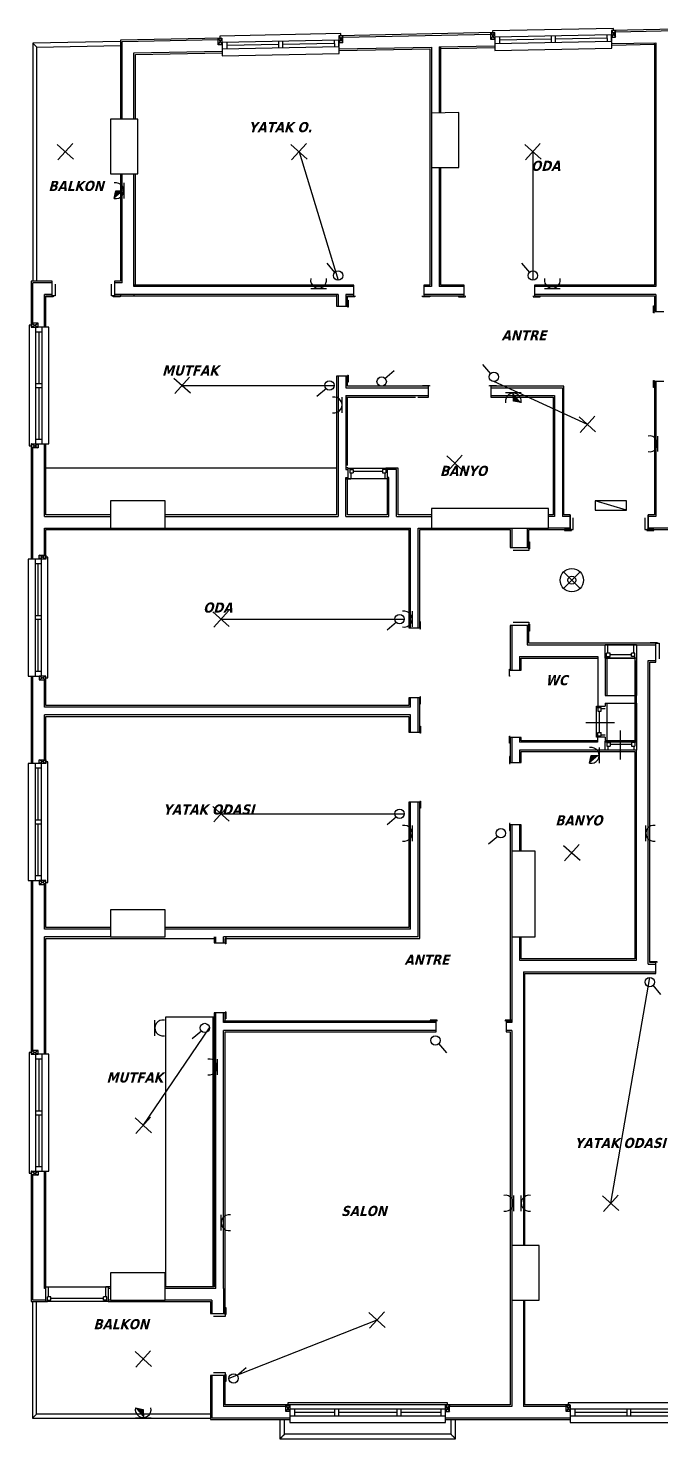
# Model space of a CAD drawing. Header units: centimetres. Extents: x 5945 to 15680, y 3197 to 5258.
# Drawn here: x 13300 to 14112, y 3197 to 5008 of the extents above; entities that cross this region are included whole.
import ezdxf

# ---------------------------------------------------------------- set-up
doc = ezdxf.new("R2010")
doc.units = ezdxf.units.CM
for name, color, linetype in [('A-AREA-IDEN', 7, 'Continuous'), ('A-DETL-GENF', 7, 'Continuous'), ('A-DOOR-FRAM', 7, 'Continuous'), ('A-FLOR-HRAL', 7, 'Continuous'), ('A-GLAZ', 7, 'Continuous'), ('A-GLAZ-IDEN', 7, 'Continuous'), ('A-GLAZ-SILL', 7, 'Continuous'), ('A-WALL', 7, 'Continuous'), ('A-WALL-FNSH', 7, 'Continuous'), ('ELK-ACIL', 3, 'Continuous'), ('ELK-ANAHTAR', 5, 'Continuous'), ('ELK-AYDINLATMA', 30, 'Continuous'), ('ELK-LINYE', 3, 'Continuous'), ('ELK-PANO', 8, 'Continuous'), ('ELK-PRIZ', 1, 'Continuous'), ('ELK-PRIZ-ETANJ', 6, 'Continuous'), ('Q-CASE', 7, 'Continuous')]:
    doc.layers.add(name, color=color, linetype=linetype)
doc.styles.add('Tahoma_B_I', font='', dxfattribs={"height": 11})
doc.styles.get('Tahoma_B_I').set_extended_font_data('Tahoma', italic=True, bold=True)

# ---------------------------------------------------------------- blocks, each defined once
blk = doc.blocks.new('M_Counter Top w Sink - 600mm Depth-2077184-1_ NORMAL KAT')
at = {"layer": 'Q-CASE'}
blk.add_line((-120, -62.5), (252.9, -62.5), dxfattribs=at)
blk = doc.blocks.new('M_Counter Top w Sink - 600mm Depth-2077584-1_ NORMAL KAT')
at = {"layer": 'Q-CASE'}
for p, q in [((-120, -1), (-120, -62.5)), ((-120, -1.9), (226.2, -1.9)), ((-120, -62.5), (226.2, -62.5))]:
    blk.add_line(p, q, dxfattribs=at)
blk = doc.blocks.new('Tpl Variable Casement1 - _FRANSUZ-2080562-1_ NORMAL KAT')
at = {"layer": 'A-GLAZ'}
for p, q in [((-166.1, 34.9), (-166.1, 10.3)), ((59.1, 34.9), (-166.1, 34.9)), ((-160.1, 10.3), (-160.1, 28.9)), ((-160.1, 28.9), (53.1, 28.9)), ((53.1, 28.9), (53.1, 10.3)), ((59.1, 10.3), (59.1, 34.9)), ((-158.5, -8.4), (-153.5, 0.1)), ((-153.5, -8.4), (-158.5, 0.1)), ((-158.5, 0.1), (-158.5, -8.4)), ((-153.5, 0.1), (-158.5, 0.1)), ((-153.5, 14.1), (-153.5, -3)), ((46.5, 14.1), (-153.5, 14.1)), ((46.5, 14.1), (-153.5, 14.1)), ((-153.5, 14.1), (-153.5, -8.7)), ((46.5, 5.3), (-153.5, 5.3)), ((-153.5, 5.3), (-153.5, -3)), ((-153.5, -8.4), (-153.5, 0.1)), ((-147.5, -3), (-147.5, 5.3)), ((-147.5, 1.2), (-96, 1.2)), ((-96, -3), (-96, 5.3)), ((-91, -3), (-91, 5.3)), ((-91, 1.2), (-16, 1.2)), ((-16, -3), (-16, 5.3)), ((-11, -3), (-11, 5.3)), ((-11, 1.2), (40.5, 1.2)), ((40.5, -3), (40.5, 5.3)), ((46.5, -3), (46.5, 14.1)), ((46.5, -8.7), (46.5, 14.1)), ((46.5, -3), (46.5, 5.3)), ((51.5, -8.4), (46.5, 0.1)), ((46.5, -8.4), (51.5, 0.1)), ((46.5, -8.4), (46.5, 0.1)), ((46.5, 0.1), (51.5, 0.1)), ((51.5, 0.1), (51.5, -8.4)), ((-158.5, -8.4), (-153.5, -8.4)), ((-156, -8.7), (-156, -11.2)), ((-156, -11.2), (49, -11.2)), ((-153.5, -3), (46.5, -3)), ((-153.5, -3), (46.5, -3)), ((-153.5, -8.7), (46.5, -8.7)), ((51.5, -8.4), (46.5, -8.4)), ((49, -11.2), (49, -8.7))]:
    blk.add_line(p, q, dxfattribs=at)
for points in [[(-160.1, 28.9), (-160.1, 28.9), (-160.1, 29), (-160.3, 29.1), (-160.5, 29.3), (-160.6, 29.5), (-160.8, 29.7), (-161, 29.8), (-161.2, 30.1), (-161.5, 30.4), (-161.7, 30.6), (-161.9, 30.8), (-162.1, 30.9), (-162.3, 31.1), (-162.5, 31.3), (-162.7, 31.5), (-162.9, 31.7), (-163.1, 31.9), (-163.3, 32.1), (-163.5, 32.3), (-163.7, 32.5), (-163.8, 32.7), (-164, 32.9), (-164.2, 33.1), (-164.4, 33.2), (-164.6, 33.4), (-164.7, 33.6), (-164.9, 33.8), (-165.1, 34), (-165.3, 34.2), (-165.5, 34.3), (-165.7, 34.5), (-165.8, 34.7), (-166, 34.9), (-166.1, 34.9), (-166.1, 34.9)], [(53.1, 28.9), (53.1, 28.9), (53.1, 29), (53.3, 29.1), (53.5, 29.3), (53.6, 29.5), (53.8, 29.7), (54, 29.8), (54.2, 30.1), (54.5, 30.4), (54.7, 30.6), (54.9, 30.8), (55.1, 30.9), (55.3, 31.1), (55.5, 31.3), (55.7, 31.5), (55.9, 31.7), (56.1, 31.9), (56.3, 32.1), (56.5, 32.3), (56.7, 32.5), (56.8, 32.7), (57, 32.9), (57.2, 33.1), (57.4, 33.2), (57.6, 33.4), (57.7, 33.6), (57.9, 33.8), (58.1, 34), (58.3, 34.2), (58.5, 34.3), (58.7, 34.5), (58.8, 34.7), (59, 34.9), (59.1, 34.9), (59.1, 34.9)]]:
    blk.add_open_spline(points, degree=3, knots=[0, 0, 0, 0, 0.083333, 0.125, 0.166667, 0.208333, 0.229167, 0.25, 0.291667, 0.333333, 0.354167, 0.375, 0.395833, 0.416667, 0.4375, 0.458333, 0.479167, 0.5, 0.520833, 0.541667, 0.5625, 0.583333, 0.604167, 0.625, 0.645833, 0.666667, 0.6875, 0.708333, 0.75, 0.770833, 0.791667, 0.833333, 0.875, 0.916667, 1, 1, 1, 1], dxfattribs=at)
at = {"layer": 'A-GLAZ-SILL'}
for p, q in [((-153.5, 14.1), (-153.5, 10.5)), ((46.5, 14.1), (-153.5, 14.1)), ((46.5, 10.3), (46.5, 14.1))]:
    blk.add_line(p, q, dxfattribs=at)
blk = doc.blocks.new('Dbl Plain - 150-150 2-1964452-1_ NORMAL KAT')
at = {"layer": 'A-GLAZ'}
for p, q in [((-108.5, -8.4), (-103.5, 0.1)), ((-103.5, -8.4), (-108.5, 0.1)), ((-108.5, 0.1), (-108.5, -8.4)), ((-103.5, 0.1), (-108.5, 0.1)), ((-103.5, 14.1), (-103.5, -3)), ((46.5, 14.1), (-103.5, 14.1)), ((46.5, 5.3), (-103.5, 5.3)), ((-103.5, 5.3), (-103.5, -3)), ((-103.5, -8.4), (-103.5, 0.1)), ((-97.5, -3), (-97.5, 5.3)), ((-97.5, 1.2), (-31, 1.2)), ((-31, -3), (-31, 5.3)), ((-26, -3), (-26, 5.3)), ((-26, 1.2), (40.5, 1.2)), ((40.5, -3), (40.5, 5.3)), ((46.5, -3), (46.5, 14.1)), ((46.5, -3), (46.5, 5.3)), ((51.5, -8.4), (46.5, 0.1)), ((46.5, -8.4), (51.5, 0.1)), ((46.5, -8.4), (46.5, 0.1)), ((46.5, 0.1), (51.5, 0.1)), ((51.5, 0.1), (51.5, -8.4)), ((-108.5, -8.4), (-103.5, -8.4)), ((-106, -8.7), (-106, -11.2)), ((-106, -11.2), (49, -11.2)), ((-103.5, -3), (46.5, -3)), ((-103.5, -3), (46.5, -3)), ((51.5, -8.4), (46.5, -8.4)), ((49, -11.2), (49, -8.7))]:
    blk.add_line(p, q, dxfattribs=at)
at = {"layer": 'A-GLAZ-SILL'}
for p, q in [((-103.5, 14.1), (-103.5, 10.5)), ((46.5, 14.1), (-103.5, 14.1)), ((46.5, 10.5), (46.5, 14.1))]:
    blk.add_line(p, q, dxfattribs=at)
blk = doc.blocks.new('M_Fixed - 100-2081626-1_ NORMAL KAT')
at = {"layer": 'A-GLAZ'}
for p, q in [((-40, 10.8), (-38.1, 10.8)), ((-38.1, 10.8), (-38.1, 4.5)), ((-38.1, 8.9), (-33.7, 8.9)), ((-38.1, 4.5), (-33.7, 4.5)), ((-36.8, 4.5), (-36.8, -8.2)), ((-33.7, 8.9), (-33.7, 4.5)), ((-33.7, 6.7), (33.7, 6.7)), ((33.7, 8.9), (33.7, 4.5)), ((38.1, 8.9), (33.7, 8.9)), ((33.7, 4.5), (38.1, 4.5)), ((36.8, 4.5), (36.8, -8.2)), ((38.1, 10.8), (38.1, 4.5)), ((39.9, 10.8), (38.1, 10.8)), ((-40, -8.2), (-36.8, -8.2)), ((40, -8.2), (36.8, -8.2))]:
    blk.add_line(p, q, dxfattribs=at)
blk = doc.blocks.new('Railing - Railing-2082657-1_ NORMAL KAT')
at = {"layer": 'A-FLOR-HRAL'}
for p, q in [((-1105.6, -1083.2), (-1105.6, -1232.7)), ((-1100.6, -1227.6), (-1100.6, -1083.2)), ((-1100.6, -1227.6), (-1105.6, -1232.7)), ((-877.4, -1227.6), (-1100.6, -1227.6)), ((-1105.6, -1232.7), (-877.4, -1232.7))]:
    blk.add_line(p, q, dxfattribs=at)
blk = doc.blocks.new('Railing - Railing-2082870-1_ NORMAL KAT')
at = {"layer": 'A-FLOR-HRAL'}
for p, q in [((-992.6, 534.7), (-1105.4, 532.5)), ((-1105.4, 532.5), (-1100.3, 527.5)), ((-1105.4, 532.5), (-1105.4, 227)), ((-1100.3, 527.5), (-992.6, 529.6)), ((-1100.3, 227), (-1100.3, 527.5))]:
    blk.add_line(p, q, dxfattribs=at)
blk = doc.blocks.new('M_Fixed - 60_60-2085198-1_ NORMAL KAT')
at = {"layer": 'A-GLAZ'}
for p, q in [((-25, 8.3), (-23.1, 8.3)), ((-23.1, 8.3), (-23.1, 2)), ((-23.1, 6.4), (-18.7, 6.4)), ((-23.1, 2), (-18.7, 2)), ((-21.8, 2), (-21.8, -5.7)), ((-18.7, 6.4), (-18.7, 2)), ((-18.7, 4.2), (18.7, 4.2)), ((18.7, 6.4), (18.7, 2)), ((23.1, 6.4), (18.7, 6.4)), ((18.7, 2), (23.1, 2)), ((21.8, 2), (21.8, -5.7)), ((23.1, 8.3), (23.1, 2)), ((24.9, 8.3), (23.1, 8.3)), ((-25, -5.7), (-21.8, -5.7)), ((25, -5.7), (21.8, -5.7))]:
    blk.add_line(p, q, dxfattribs=at)
blk = doc.blocks.new('CADAI_LIGHT_CEILING')
for p, q in [((-10.5, 9.5), (10.5, -9.5)), ((9.5, 10.5), (-9.5, -10.5))]:
    blk.add_line(p, q)
blk = doc.blocks.new('CADAI_SOCKET_WET')
for p, q in [((-10.4, 10), (-10.4, -10)), ((0.1, 0), (-10.4, -0.3)), ((2.1, 10), (0.1, 0))]:
    blk.add_line(p, q)
blk.add_arc((0.1, 0), 10.2, 78.5923, 281.4077)
blk.add_solid([(2.1, 10), (-10.1, -0.3), (0.1, 0)])
blk = doc.blocks.new('CADAI_SOCKET')
blk.add_line((-10.4, 10), (-10.4, -10))
blk.add_arc((0.1, 0), 10.2, 78.5923, 281.4077)
blk = doc.blocks.new('CADAI_SWITCH')
blk.add_line((10, 4), (22, 14))
blk.add_circle((6, 0), 6)
blk = doc.blocks.new('CADAI_LIGHT_EMERGENCY')
for p, q in [((-10.6, -10.6), (10.6, 10.6)), ((-10.6, 10.6), (10.6, -10.6))]:
    blk.add_line(p, q)
for radius in [15, 5]:
    blk.add_circle((0, 0), radius)
blk = doc.blocks.new('CADAI_PANEL')
blk.add_line((0, -20), (12, 20))
blk.add_lwpolyline([(0, -20), (12, -20), (12, 20), (0, 20)], close=True)

msp = doc.modelspace()

# ---------------------------------------------------------------- linework, layer by layer
at = {"layer": 'A-DETL-GENF'}
for points in [[(13440.7, 4821.5), (13440.7, 4891.5), (13405.7, 4891.5), (13405.7, 4821.5), (13440.7, 4821.5)], [(13852.4, 4829.4), (13852.4, 4900.1), (13817.4, 4899.4), (13817.4, 4829.4), (13852.4, 4829.4)], [(13475.7, 4366.6), (13475.7, 4401.6), (13405.7, 4401.6), (13405.7, 4366.6), (13475.7, 4366.6)], [(13967.4, 4366.6), (13967.4, 4391.6), (13817.4, 4391.6), (13817.4, 4366.6), (13918.9, 4366.6), (13967.4, 4366.6)], [(13950.4, 3841.6), (13950.4, 3951.6), (13920.4, 3951.6), (13920.4, 3841.6), (13950.4, 3841.6)], [(13405.7, 3841.6), (13475.7, 3841.6), (13475.7, 3876.6), (13405.7, 3876.6), (13405.7, 3841.6)], [(13955.4, 3375.3), (13955.4, 3445.3), (13920.4, 3445.3), (13920.4, 3375.3), (13955.4, 3375.3)], [(13405.7, 3375.3), (13475.7, 3375.3), (13475.7, 3410.3), (13405.7, 3410.3), (13405.7, 3375.3)]]:
    msp.add_lwpolyline(points, close=True, dxfattribs=at)
at = {"layer": 'A-DOOR-FRAM'}
for p, q in [((13330.6, 4664.6), (13330.6, 4683.6)), ((13334.6, 4679.6), (13334.6, 4664.6)), ((13406.6, 4664.6), (13406.6, 4679.6)), ((13410.6, 4683.6), (13410.6, 4664.6)), ((13323.1, 4664.6), (13332.1, 4664.6)), ((13323.1, 4663.6), (13323.1, 4664.6)), ((13332.1, 4663.6), (13323.1, 4663.6)), ((13334.6, 4664.6), (13330.6, 4664.6)), ((13332.1, 4664.6), (13332.1, 4663.6)), ((13410.6, 4664.6), (13406.6, 4664.6)), ((13409.1, 4664.6), (13418.1, 4664.6)), ((13409.1, 4663.6), (13409.1, 4664.6)), ((13418.1, 4663.6), (13409.1, 4663.6)), ((13418.1, 4664.6), (13418.1, 4663.6)), ((13709.7, 4659.1), (13710.7, 4659.1)), ((13710.1, 4663.6), (13710.1, 4664.6)), ((13719.1, 4663.6), (13710.1, 4663.6)), ((13710.7, 4659.1), (13710.7, 4650.1)), ((13719.1, 4664.6), (13719.1, 4663.6)), ((13806.1, 4663.6), (13806.1, 4664.6)), ((13815.1, 4663.6), (13806.1, 4663.6)), ((13815.1, 4664.6), (13815.1, 4663.6)), ((13851.9, 4664.6), (13851.9, 4663.6)), ((13851.9, 4663.6), (13860.9, 4663.6)), ((13860.9, 4663.6), (13860.9, 4664.6)), ((13947.9, 4664.6), (13947.9, 4663.6)), ((13947.9, 4663.6), (13956.9, 4663.6)), ((13956.9, 4663.6), (13956.9, 4664.6)), ((13710.7, 4650.1), (13709.7, 4650.1)), ((14102.4, 4652.1), (14103.4, 4652.1)), ((14102.4, 4643.1), (14102.4, 4652.1)), ((14103.4, 4643.1), (14102.4, 4643.1)), ((13709.7, 4563.1), (13710.7, 4563.1)), ((13710.7, 4554.1), (13709.7, 4554.1)), ((13710.7, 4563.1), (13710.7, 4554.1)), ((13805.9, 4548.6), (13805.9, 4549.6)), ((13805.9, 4549.6), (13814.9, 4549.6)), ((13814.9, 4549.6), (13814.9, 4548.6)), ((13891.9, 4548.6), (13891.9, 4549.6)), ((13891.9, 4549.6), (13900.9, 4549.6)), ((13900.9, 4549.6), (13900.9, 4548.6)), ((14102.4, 4556.1), (14103.4, 4556.1)), ((14102.4, 4547.1), (14102.4, 4556.1)), ((14103.4, 4547.1), (14102.4, 4547.1)), ((13995.4, 4383.6), (13995.4, 4364.6)), ((14095.4, 4364.6), (14095.4, 4383.6)), ((13999.4, 4364.6), (13999.4, 4379.6)), ((14091.4, 4379.6), (14091.4, 4364.6)), ((13942.4, 4349.1), (13943.4, 4349.1)), ((13942.4, 4340.1), (13942.4, 4349.1)), ((13943.4, 4349.1), (13943.4, 4340.1)), ((13996.9, 4364.6), (13987.9, 4364.6)), ((13987.9, 4364.6), (13987.9, 4363.6)), ((13987.9, 4363.6), (13996.9, 4363.6)), ((13995.4, 4364.6), (13999.4, 4364.6)), ((13996.9, 4363.6), (13996.9, 4364.6)), ((14091.4, 4364.6), (14095.4, 4364.6)), ((14102.9, 4364.6), (14093.9, 4364.6)), ((14093.9, 4364.6), (14093.9, 4363.6)), ((14093.9, 4363.6), (14102.9, 4363.6)), ((14102.9, 4363.6), (14102.9, 4364.6)), ((13918.4, 4341.6), (13942.4, 4341.6)), ((13942.4, 4337.6), (13922.4, 4337.6)), ((13942.4, 4341.6), (13942.4, 4337.6)), ((13943.4, 4340.1), (13942.4, 4340.1)), ((13803.4, 4246.1), (13802.4, 4246.1)), ((13803.4, 4237.1), (13803.4, 4246.1)), ((13942.4, 4241.6), (13918.4, 4241.6)), ((13922.4, 4245.6), (13942.4, 4245.6)), ((13942.4, 4245.6), (13942.4, 4241.6)), ((13942.4, 4243.1), (13943.4, 4243.1)), ((13942.4, 4234.1), (13942.4, 4243.1)), ((13943.4, 4243.1), (13943.4, 4234.1)), ((13802.4, 4237.1), (13803.4, 4237.1)), ((13943.4, 4234.1), (13942.4, 4234.1)), ((14097.9, 4218.6), (14097.9, 4219.6)), ((14097.9, 4219.6), (14106.9, 4219.6)), ((14106.9, 4218.6), (14097.9, 4218.6)), ((14105.4, 4194.6), (14105.4, 4218.6)), ((14105.4, 4218.6), (14109.4, 4218.6)), ((14106.9, 4219.6), (14106.9, 4218.6)), ((14109.4, 4218.6), (14109.4, 4198.6)), ((13917.4, 4185.3), (13918.4, 4185.3)), ((13917.4, 4176.3), (13917.4, 4185.3)), ((13918.4, 4176.3), (13917.4, 4176.3)), ((13803.4, 4150.1), (13802.4, 4150.1)), ((13803.4, 4141.1), (13803.4, 4150.1)), ((13802.4, 4141.1), (13803.4, 4141.1)), ((13802.4, 4112.1), (13803.4, 4112.1)), ((13803.4, 4112.1), (13803.4, 4103.1)), ((13803.4, 4103.1), (13802.4, 4103.1)), ((13917.4, 4099.3), (13918.4, 4099.3)), ((13917.4, 4090.3), (13917.4, 4099.3)), ((13918.4, 4090.3), (13917.4, 4090.3)), ((13917.4, 4073.1), (13917.4, 4064.1)), ((13918.4, 4073.1), (13917.4, 4073.1)), ((13917.4, 4064.1), (13918.4, 4064.1)), ((13802.4, 4016.1), (13803.4, 4016.1)), ((13803.4, 4007.1), (13802.4, 4007.1)), ((13803.4, 4016.1), (13803.4, 4007.1)), ((13917.4, 3987.1), (13917.4, 3978.1)), ((13918.4, 3987.1), (13917.4, 3987.1)), ((13917.4, 3978.1), (13918.4, 3978.1)), ((13552.6, 3841.6), (13553.6, 3841.6)), ((13553.6, 3841.6), (13553.6, 3832.6)), ((13553.6, 3832.6), (13552.6, 3832.6)), ((14106.9, 3809.6), (14097.9, 3809.6)), ((14097.9, 3809.6), (14097.9, 3808.6)), ((14106.9, 3808.6), (14106.9, 3809.6)), ((13552.6, 3745.6), (13553.6, 3745.6)), ((13553.6, 3736.6), (13552.6, 3736.6)), ((13553.6, 3745.6), (13553.6, 3736.6)), ((13824.9, 3734.6), (13815.9, 3734.6)), ((13815.9, 3734.6), (13815.9, 3733.6)), ((13824.9, 3733.6), (13824.9, 3734.6)), ((13920.9, 3734.6), (13911.9, 3734.6)), ((13911.9, 3734.6), (13911.9, 3733.6)), ((13920.9, 3733.6), (13920.9, 3734.6)), ((13533.7, 3358.3), (13552.7, 3358.3)), ((13552.7, 3354.3), (13537.7, 3354.3)), ((13552.7, 3365.8), (13553.7, 3365.8)), ((13552.7, 3356.8), (13552.7, 3365.8)), ((13552.7, 3358.3), (13552.7, 3354.3)), ((13553.7, 3356.8), (13552.7, 3356.8)), ((13553.7, 3365.8), (13553.7, 3356.8)), ((13552.7, 3278.3), (13533.7, 3278.3)), ((13537.7, 3282.3), (13552.7, 3282.3)), ((13552.7, 3282.3), (13552.7, 3278.3)), ((13552.7, 3279.8), (13553.7, 3279.8)), ((13552.7, 3270.8), (13552.7, 3279.8)), ((13553.7, 3279.8), (13553.7, 3270.8)), ((13553.7, 3270.8), (13552.7, 3270.8))]:
    msp.add_line(p, q, dxfattribs=at)
at = {"layer": 'A-GLAZ'}
for p, q in [((14046.6, 4205.9), (14042.2, 4205.9)), ((14042.2, 4199.6), (14042.2, 4205.9)), ((14043.5, 4205.9), (14043.5, 4216.6)), ((14046.6, 4201.5), (14046.6, 4205.9)), ((14074.1, 4203.7), (14046.6, 4203.7)), ((14074.1, 4201.5), (14074.1, 4205.9)), ((14078.5, 4205.9), (14074.1, 4205.9)), ((14077.2, 4205.9), (14077.2, 4216.6)), ((14078.5, 4199.6), (14078.5, 4205.9)), ((14040.4, 4199.6), (14042.2, 4199.6)), ((14042.2, 4201.5), (14046.6, 4201.5)), ((14078.5, 4201.5), (14074.1, 4201.5)), ((14080.4, 4199.6), (14078.5, 4199.6)), ((14029, 4137.7), (14029, 4136)), ((14029, 4136), (14035.3, 4136)), ((14030.9, 4136), (14030.9, 4131.6)), ((14030.9, 4131.6), (14035.3, 4131.6)), ((14033.1, 4104.2), (14033.1, 4131.6)), ((14035.3, 4131.6), (14035.3, 4136)), ((14035.3, 4134.7), (14040.4, 4134.7)), ((14029, 4099.8), (14035.3, 4099.8)), ((14029, 4097.9), (14029, 4099.8)), ((14030.9, 4104.2), (14035.3, 4104.2)), ((14030.9, 4099.8), (14030.9, 4104.2)), ((14035.3, 4099.8), (14035.3, 4104.2)), ((14035.3, 4101.1), (14040.4, 4101.1)), ((14040.4, 4093), (14042.3, 4093)), ((14042.3, 4093), (14042.3, 4086.7)), ((14042.3, 4091.1), (14046.7, 4091.1)), ((14042.3, 4086.7), (14046.7, 4086.7)), ((14043.6, 4086.7), (14043.6, 4081.6)), ((14046.7, 4091.1), (14046.7, 4086.7)), ((14046.7, 4088.9), (14074.1, 4088.9)), ((14074.1, 4091.1), (14074.1, 4086.7)), ((14078.5, 4091.1), (14074.1, 4091.1)), ((14074.1, 4086.7), (14078.5, 4086.7)), ((14077.2, 4086.7), (14077.2, 4081.6)), ((14078.5, 4093), (14078.5, 4086.7)), ((14080.3, 4093), (14078.5, 4093))]:
    msp.add_line(p, q, dxfattribs=at)
at = {"layer": 'A-GLAZ-IDEN'}
for p, q in [((14015.4, 4116.8), (14052.4, 4116.8)), ((14059.4, 4106.6), (14059.4, 4069.6))]:
    msp.add_line(p, q, dxfattribs=at)
at = {"layer": 'A-WALL'}
for p, q in [((13703.5, 4996.8), (13893.5, 5000.6)), ((14053.5, 5003.7), (14188.4, 5006.4)), ((13420.4, 4991.3), (13543.6, 4993.7)), ((13420.4, 4891.5), (13420.4, 4991.3)), ((13698.8, 4981.7), (13817.4, 4984.1)), ((13817.4, 4984.1), (13817.4, 4899.4)), ((13827.4, 4984.3), (13898.8, 4985.7)), ((13827.4, 4984.3), (13827.4, 4899.6)), ((13829.4, 4982.3), (13829.4, 4984.3)), ((14048.8, 4988.6), (14105.4, 4989.7)), ((14103.4, 4987.7), (14103.4, 4989.7)), ((14105.4, 4989.7), (14105.4, 4676.6)), ((13435.4, 4976.6), (13548.9, 4978.8)), ((13435.4, 4891.5), (13435.4, 4976.6)), ((13420.4, 4681.6), (13420.4, 4821.5)), ((13435.4, 4676.6), (13435.4, 4821.5)), ((13817.4, 4829.4), (13817.4, 4676.6)), ((13827.4, 4829.4), (13827.4, 4676.6)), ((13305.7, 4629.6), (13305.7, 4681.6)), ((13330.6, 4681.6), (13305.7, 4681.6)), ((13330.6, 4666.6), (13330.6, 4681.6)), ((13410.6, 4681.6), (13410.6, 4666.6)), ((13420.4, 4681.6), (13410.6, 4681.6)), ((13437.4, 4678.6), (13435.4, 4678.6)), ((13717.6, 4676.6), (13435.4, 4676.6)), ((13717.6, 4666.6), (13717.6, 4676.6)), ((13807.6, 4676.6), (13807.6, 4666.6)), ((13817.4, 4676.6), (13807.6, 4676.6)), ((13859.4, 4676.6), (13827.4, 4676.6)), ((13859.4, 4666.6), (13859.4, 4676.6)), ((13949.4, 4676.6), (13949.4, 4666.6)), ((14105.4, 4676.6), (13949.4, 4676.6)), ((13320.7, 4624.6), (13320.7, 4666.6)), ((13330.6, 4666.6), (13320.7, 4666.6)), ((13418.4, 4666.6), (13410.6, 4666.6)), ((13435.4, 4666.6), (13418.4, 4666.6)), ((13418.4, 4664.6), (13437.4, 4664.6)), ((13420.4, 4664.6), (13435.4, 4664.6)), ((13697.7, 4666.6), (13435.4, 4666.6)), ((13435.4, 4666.6), (13435.4, 4664.6)), ((13695.7, 4666.6), (13695.7, 4664.6)), ((13697.7, 4666.6), (13697.7, 4651.6)), ((13707.7, 4666.6), (13707.7, 4651.6)), ((13717.6, 4666.6), (13707.7, 4666.6)), ((13859.4, 4666.6), (13807.6, 4666.6)), ((14105.4, 4666.6), (13949.4, 4666.6)), ((14105.4, 4666.6), (14105.4, 4644.6)), ((13697.7, 4651.6), (13707.7, 4651.6)), ((14105.4, 4644.6), (14115.4, 4644.6)), ((13707.7, 4561.6), (13697.7, 4561.6)), ((13697.7, 4561.6), (13697.7, 4381.6)), ((13707.7, 4561.6), (13707.7, 4546.6)), ((13707.7, 4546.6), (13813.4, 4546.6)), ((13813.4, 4536.6), (13813.4, 4546.6)), ((13893.4, 4546.6), (13893.4, 4536.6)), ((13893.4, 4546.6), (13985.4, 4546.6)), ((13985.4, 4546.6), (13985.4, 4381.6)), ((14115.4, 4554.6), (14105.4, 4554.6)), ((14105.4, 4554.6), (14105.4, 4381.6)), ((13707.7, 4536.6), (13813.4, 4536.6)), ((13707.7, 4536.6), (13707.7, 4441.6)), ((13707.7, 4534.6), (13709.7, 4534.6)), ((13893.4, 4536.6), (13975.4, 4536.6)), ((13975.4, 4536.6), (13975.4, 4381.6)), ((13320.7, 4381.6), (13320.7, 4474.6)), ((13305.7, 4326.6), (13305.7, 4469.6)), ((13707.7, 4441.6), (13710.7, 4441.6)), ((13710.7, 4443.6), (13760.7, 4443.6)), ((13710.7, 4431.6), (13710.7, 4441.6)), ((13760.7, 4441.6), (13760.7, 4431.6)), ((13772.7, 4441.6), (13760.7, 4441.6)), ((13772.7, 4381.6), (13772.7, 4441.6)), ((13707.7, 4381.6), (13707.7, 4431.6)), ((13707.7, 4431.6), (13710.7, 4431.6)), ((13707.7, 4429.6), (13709.7, 4429.6)), ((13760.7, 4429.6), (13710.7, 4429.6)), ((13762.7, 4431.6), (13760.7, 4431.6)), ((13762.7, 4381.6), (13762.7, 4431.6)), ((13320.7, 4381.6), (13405.7, 4381.6)), ((13320.7, 4331.6), (13320.7, 4366.6)), ((13320.7, 4366.6), (13405.7, 4366.6)), ((13475.7, 4381.6), (13697.7, 4381.6)), ((13475.7, 4366.6), (13790.4, 4366.6)), ((13707.7, 4381.6), (13762.7, 4381.6)), ((13772.7, 4381.6), (13817.4, 4381.6)), ((13788.4, 4364.6), (13788.4, 4366.6)), ((13790.4, 4238.6), (13790.4, 4366.6)), ((13800.4, 4366.6), (13817.4, 4366.6)), ((13800.4, 4238.6), (13800.4, 4366.6)), ((13920.4, 4366.6), (13920.4, 4341.6)), ((13940.4, 4366.6), (13940.4, 4341.6)), ((13975.4, 4381.6), (13967.4, 4381.6)), ((13995.4, 4366.6), (13967.4, 4366.6)), ((13995.4, 4381.6), (13985.4, 4381.6)), ((13995.4, 4366.6), (13995.4, 4381.6)), ((14095.4, 4381.6), (14095.4, 4366.6)), ((14105.4, 4381.6), (14095.4, 4381.6)), ((14375.4, 4366.6), (14095.4, 4366.6)), ((13920.4, 4341.6), (13940.4, 4341.6)), ((13790.4, 4238.6), (13800.4, 4238.6)), ((13940.4, 4241.6), (13920.4, 4241.6)), ((13920.4, 4241.6), (13920.4, 4184.1)), ((13940.4, 4241.6), (13940.4, 4216.6)), ((13940.4, 4216.6), (14105.4, 4216.6)), ((14040.4, 4201.6), (14040.4, 4216.6)), ((14080.4, 4216.6), (14040.4, 4216.6)), ((14080.4, 4216.6), (14080.4, 4201.6)), ((14105.4, 4196.6), (14105.4, 4216.6)), ((13920.4, 4184.1), (13930.4, 4184.1)), ((13930.4, 4201.6), (14031, 4201.6)), ((13930.4, 4201.6), (13930.4, 4184.1)), ((14080.4, 4199.6), (14040.4, 4199.6)), ((14080.4, 4201.6), (14080.4, 4151.6)), ((14080.4, 4091.6), (14080.4, 4196.6)), ((14095.4, 3806.6), (14095.4, 4196.6)), ((14095.4, 4196.6), (14105.4, 4196.6)), ((13305.7, 4064.1), (13305.7, 4176.6)), ((13320.7, 4136.6), (13320.7, 4171.6)), ((13800.4, 4148.6), (13790.4, 4148.6)), ((13790.4, 4136.6), (13790.4, 4148.6)), ((13800.4, 4104.6), (13800.4, 4148.6)), ((14040.4, 4151.6), (14080.4, 4151.6)), ((13790.4, 4136.6), (13320.7, 4136.6)), ((14029, 4097.9), (14029, 4137.9)), ((14031, 4137.9), (14040.4, 4137.9)), ((14040.4, 4141.6), (14080.4, 4141.6)), ((14080.4, 4141.6), (14080.4, 4091.6)), ((13320.7, 4069.1), (13320.7, 4126.6)), ((13790.4, 4126.6), (13320.7, 4126.6)), ((13790.4, 4104.6), (13790.4, 4126.6)), ((13790.4, 4104.6), (13800.4, 4104.6)), ((13930.4, 4097.8), (13920.4, 4097.8)), ((13920.4, 4097.8), (13920.4, 4065.6)), ((13930.4, 4097.8), (13930.4, 4091.6)), ((14040.4, 4097.9), (14031, 4097.9)), ((14030.4, 4091.6), (13930.4, 4091.6)), ((13930.4, 4081.6), (13930.4, 4065.6)), ((14080.4, 4081.6), (13930.4, 4081.6)), ((14040.4, 4093), (14080.4, 4093)), ((14080.4, 4091.6), (14040.4, 4091.6)), ((14040.4, 4081.6), (14040.4, 4091)), ((14080.4, 4081.6), (14040.4, 4081.6)), ((14078.5, 4091.6), (14042.3, 4091.6)), ((14080.4, 4091), (14080.4, 4081.6)), ((14080.4, 3811.6), (14080.4, 4081.6)), ((13920.4, 4065.6), (13930.4, 4065.6)), ((13800.4, 4014.6), (13790.4, 4014.6)), ((13790.4, 3851.6), (13790.4, 4014.6)), ((13800.4, 3841.6), (13800.4, 4014.6)), ((13930.4, 3985.6), (13920.4, 3985.6)), ((13920.4, 3985.6), (13920.4, 3951.6)), ((13930.4, 3985.6), (13930.4, 3951.6)), ((13305.7, 3695.9), (13305.7, 3914.1)), ((13320.7, 3851.6), (13320.7, 3909.1)), ((13405.7, 3851.6), (13320.7, 3851.6)), ((13320.7, 3690.9), (13320.7, 3841.6)), ((13405.7, 3841.6), (13320.7, 3841.6)), ((13790.4, 3851.6), (13475.7, 3851.6)), ((13538.6, 3841.6), (13538.6, 3839.6)), ((13540.6, 3834.1), (13540.6, 3841.6)), ((13800.4, 3841.6), (13550.6, 3841.6)), ((13550.6, 3834.1), (13550.6, 3841.6)), ((13920.4, 3841.6), (13920.4, 3731.6)), ((13930.4, 3841.6), (13930.4, 3811.6)), ((13540.6, 3834.1), (13550.6, 3834.1)), ((13930.4, 3811.6), (14080.4, 3811.6)), ((14095.4, 3806.6), (14105.4, 3806.6)), ((14105.4, 3796.6), (14105.4, 3806.6)), ((13935.4, 3796.6), (13935.4, 3445.3)), ((13935.4, 3796.6), (14105.4, 3796.6)), ((13550.6, 3744.1), (13540.6, 3744.1)), ((13540.6, 3390.3), (13540.6, 3744.1)), ((13550.6, 3731.6), (13550.6, 3744.1)), ((13552.6, 3733.6), (13550.6, 3733.6)), ((13823.4, 3731.6), (13550.6, 3731.6)), ((13823.4, 3721.6), (13823.4, 3731.6)), ((13913.4, 3731.6), (13913.4, 3721.6)), ((13920.4, 3731.6), (13913.4, 3731.6)), ((13918.4, 3733.6), (13920.4, 3733.6)), ((13550.6, 3390.3), (13550.6, 3721.6)), ((13823.4, 3721.6), (13550.6, 3721.6)), ((13920.4, 3721.6), (13913.4, 3721.6)), ((13920.4, 3721.6), (13920.4, 3445.3)), ((13305.7, 3375.3), (13305.7, 3535.9)), ((13320.7, 3390.3), (13320.7, 3540.9)), ((13322.7, 3390.3), (13320.7, 3390.3)), ((13322.7, 3392.3), (13402.7, 3392.3)), ((13402.7, 3390.3), (13402.7, 3375.3)), ((13405.7, 3390.3), (13402.7, 3390.3)), ((13540.6, 3390.3), (13475.7, 3390.3)), ((13550.7, 3390.3), (13550.6, 3390.3)), ((13550.7, 3390.3), (13550.7, 3358.3)), ((13322.7, 3375.3), (13305.7, 3375.3)), ((13305.7, 3373.3), (13320.7, 3373.3)), ((13402.7, 3373.3), (13322.7, 3373.3)), ((13405.7, 3375.3), (13402.7, 3375.3)), ((13535.7, 3375.3), (13475.7, 3375.3)), ((13535.7, 3375.3), (13535.7, 3358.3)), ((13920.4, 3375.3), (13920.4, 3238.8)), ((13935.4, 3375.3), (13935.4, 3238.8)), ((13535.7, 3358.3), (13550.7, 3358.3)), ((13550.7, 3278.3), (13535.7, 3278.3)), ((13535.7, 3278.3), (13535.7, 3223.8)), ((13550.7, 3278.3), (13550.7, 3238.8)), ((13630.6, 3238.8), (13550.7, 3238.8)), ((13920.4, 3238.8), (13840.6, 3238.8)), ((13990.4, 3238.8), (13935.4, 3238.8)), ((13635.6, 3223.8), (13535.7, 3223.8)), ((13995.4, 3223.8), (13835.6, 3223.8))]:
    msp.add_line(p, q, dxfattribs=at)
for points in [[(14031, 4201.6), (14031, 4137.9)], [(14040.4, 4201.6), (14040.4, 4151.6)], [(14040.4, 4141.6), (14040.4, 4137.9)], [(14030.4, 4097.9), (14030.4, 4091.6)], [(14040.4, 4097.9), (14040.4, 4091.6)]]:
    msp.add_lwpolyline(points, dxfattribs=at)
at = {"layer": 'A-WALL-FNSH'}
for p, q in [((13898.4, 5002.7), (13698.5, 4998.7)), ((13898.5, 5002.4), (13898.4, 5002.7)), ((14188.4, 5008.4), (14048.4, 5005.6)), ((14048.4, 5005.6), (14048.4, 5005.4)), ((13548.5, 4995.8), (13418.4, 4993.2)), ((13418.4, 4993.2), (13418.4, 4891.5)), ((13548.5, 4995.5), (13548.5, 4995.8)), ((13698.5, 4998.7), (13698.5, 4998.5)), ((13698.9, 4979.7), (13815.4, 4982)), ((13815.4, 4982), (13815.4, 4678.6)), ((13829.4, 4982.3), (13898.8, 4983.7)), ((13829.4, 4899.6), (13829.4, 4982.3)), ((14048.8, 4986.6), (14103.4, 4987.7)), ((14103.4, 4987.7), (14103.4, 4678.6)), ((13437.4, 4974.6), (13548.9, 4976.8)), ((13437.4, 4891.5), (13437.4, 4974.6)), ((13418.4, 4821.5), (13418.4, 4683.6)), ((13437.4, 4678.6), (13437.4, 4821.5)), ((13829.4, 4678.6), (13829.4, 4829.4)), ((13303.7, 4683.6), (13303.7, 4624.6)), ((13330.6, 4683.6), (13303.7, 4683.6)), ((13330.6, 4681.6), (13330.6, 4683.6)), ((13418.4, 4683.6), (13410.6, 4683.6)), ((13410.6, 4683.6), (13410.6, 4681.6)), ((13717.6, 4678.6), (13437.4, 4678.6)), ((13717.6, 4676.6), (13717.6, 4678.6)), ((13815.4, 4678.6), (13807.6, 4678.6)), ((13807.6, 4678.6), (13807.6, 4676.6)), ((13859.4, 4678.6), (13829.4, 4678.6)), ((13859.4, 4676.6), (13859.4, 4678.6)), ((14103.4, 4678.6), (13949.4, 4678.6)), ((13949.4, 4678.6), (13949.4, 4676.6)), ((13322.7, 4624.6), (13322.7, 4664.6)), ((13322.7, 4664.6), (13330.6, 4664.6)), ((13330.6, 4664.6), (13330.6, 4666.6)), ((13410.6, 4666.6), (13410.6, 4664.6)), ((13410.6, 4664.6), (13418.4, 4664.6)), ((13418.4, 4666.6), (13418.4, 4664.6)), ((13437.4, 4664.6), (13695.7, 4664.6)), ((13695.7, 4664.6), (13695.7, 4651.6)), ((13709.7, 4651.6), (13709.7, 4664.6)), ((13709.7, 4664.6), (13717.6, 4664.6)), ((13717.6, 4664.6), (13717.6, 4666.6)), ((13807.6, 4666.6), (13807.6, 4664.6)), ((13807.6, 4664.6), (13859.4, 4664.6)), ((13859.4, 4664.6), (13859.4, 4666.6)), ((13949.4, 4666.6), (13949.4, 4664.6)), ((13949.4, 4664.6), (14103.4, 4664.6)), ((14103.4, 4664.6), (14103.4, 4644.6)), ((13695.7, 4651.6), (13697.7, 4651.6)), ((13707.7, 4651.6), (13709.7, 4651.6)), ((14103.4, 4644.6), (14105.4, 4644.6)), ((13303.7, 4624.6), (13304, 4624.6)), ((13697.7, 4561.6), (13695.7, 4561.6)), ((13695.7, 4561.6), (13695.7, 4383.6)), ((13709.7, 4561.6), (13707.7, 4561.6)), ((13709.7, 4548.6), (13709.7, 4561.6)), ((13813.4, 4548.6), (13709.7, 4548.6)), ((13813.4, 4546.6), (13813.4, 4548.6)), ((13987.4, 4548.6), (13893.4, 4548.6)), ((13893.4, 4548.6), (13893.4, 4546.6)), ((13987.4, 4383.6), (13987.4, 4548.6)), ((14105.4, 4554.6), (14103.4, 4554.6)), ((14103.4, 4554.6), (14103.4, 4383.6)), ((13709.7, 4534.6), (13797.1, 4534.6)), ((13709.7, 4447.1), (13709.7, 4534.6)), ((13799.7, 4534.6), (13813.4, 4534.6)), ((13813.4, 4534.6), (13813.4, 4536.6)), ((13893.4, 4536.6), (13893.4, 4534.6)), ((13893.4, 4534.6), (13973.4, 4534.6)), ((13973.4, 4534.6), (13973.4, 4383.6)), ((13303.7, 4474.6), (13303.7, 4326.6)), ((13304, 4474.6), (13303.7, 4474.6)), ((13322.7, 4383.6), (13322.7, 4474.6)), ((13709.7, 4443.6), (13709.7, 4444.6)), ((13710.7, 4443.6), (13709.7, 4443.6)), ((13710.7, 4441.6), (13710.7, 4443.6)), ((13774.7, 4443.6), (13760.7, 4443.6)), ((13760.7, 4443.6), (13760.7, 4441.6)), ((13774.7, 4383.6), (13774.7, 4443.6)), ((13709.7, 4383.6), (13709.7, 4429.6)), ((13709.7, 4429.6), (13710.7, 4429.6)), ((13710.7, 4429.6), (13710.7, 4431.6)), ((13760.7, 4431.6), (13760.7, 4383.6)), ((13405.7, 4383.6), (13322.7, 4383.6)), ((13695.7, 4383.6), (13475.7, 4383.6)), ((13760.7, 4383.6), (13709.7, 4383.6)), ((13817.4, 4383.6), (13774.7, 4383.6)), ((13973.4, 4383.6), (13967.4, 4383.6)), ((13995.4, 4383.6), (13987.4, 4383.6)), ((13995.4, 4381.6), (13995.4, 4383.6)), ((14103.4, 4383.6), (14095.4, 4383.6)), ((14095.4, 4383.6), (14095.4, 4381.6)), ((13995.4, 4364.6), (13995.4, 4366.6)), ((14095.4, 4366.6), (14095.4, 4364.6)), ((13322.7, 4326.6), (13322.7, 4364.6)), ((13322.7, 4364.6), (13788.4, 4364.6)), ((13788.4, 4364.6), (13788.4, 4238.6)), ((13802.4, 4364.6), (13918.4, 4364.6)), ((13802.4, 4238.6), (13802.4, 4364.6)), ((13918.4, 4364.6), (13918.4, 4341.6)), ((13942.4, 4341.6), (13942.4, 4364.6)), ((13942.4, 4364.6), (13995.4, 4364.6)), ((14095.4, 4364.6), (14487.9, 4364.6)), ((13918.4, 4341.6), (13920.4, 4341.6)), ((13940.4, 4341.6), (13942.4, 4341.6)), ((13322.5, 4326.6), (13322.7, 4326.6)), ((13788.4, 4238.6), (13790.4, 4238.6)), ((13800.4, 4238.6), (13802.4, 4238.6)), ((13920.4, 4241.6), (13918.4, 4241.6)), ((13918.4, 4241.6), (13918.4, 4184.1)), ((13942.4, 4241.6), (13940.4, 4241.6)), ((13942.4, 4218.6), (13942.4, 4241.6)), ((14105.4, 4218.6), (13942.4, 4218.6)), ((14105.4, 4216.6), (14105.4, 4218.6)), ((13918.4, 4184.1), (13920.4, 4184.1)), ((13930.4, 4184.1), (13932.4, 4184.1)), ((13932.4, 4199.6), (14031, 4199.6)), ((13932.4, 4184.1), (13932.4, 4199.6)), ((14040.4, 4199.6), (14040.4, 4201.6)), ((14040.4, 4199.6), (14078.4, 4199.6)), ((14042.4, 4199.6), (14078.4, 4199.6)), ((14078.4, 4199.6), (14078.4, 4151.6)), ((14078.4, 4194.6), (14078.4, 4093.6)), ((14080.4, 4201.6), (14080.4, 4199.6)), ((14097.4, 3808.6), (14097.4, 4194.6)), ((14097.4, 4194.6), (14105.4, 4194.6)), ((14105.4, 4194.6), (14105.4, 4196.6)), ((13303.7, 4176.6), (13303.7, 4064.1)), ((13322.7, 4176.6), (13322.5, 4176.6)), ((13322.7, 4138.6), (13322.7, 4176.6)), ((13788.4, 4148.6), (13788.4, 4138.6)), ((13790.4, 4148.6), (13788.4, 4148.6)), ((13802.4, 4148.6), (13800.4, 4148.6)), ((13802.4, 4104.6), (13802.4, 4148.6)), ((13788.4, 4138.6), (13322.7, 4138.6)), ((14029, 4137.9), (14031, 4137.9)), ((14078.4, 4141.6), (14078.4, 4093.6)), ((13322.7, 4064.1), (13322.7, 4124.6)), ((13322.7, 4124.6), (13788.4, 4124.6)), ((13788.4, 4124.6), (13788.4, 4104.6)), ((13788.4, 4104.6), (13790.4, 4104.6)), ((13800.4, 4104.6), (13802.4, 4104.6)), ((13920.4, 4097.8), (13918.4, 4097.8)), ((13918.4, 4097.8), (13918.4, 4065.6)), ((13932.4, 4097.8), (13930.4, 4097.8)), ((13932.4, 4093.6), (13932.4, 4097.8)), ((14030.4, 4093.6), (13932.4, 4093.6)), ((14031, 4097.9), (14029, 4097.9)), ((14078.4, 4093.6), (14040.4, 4093.6)), ((14078.4, 4093.6), (14042.4, 4093.6)), ((13932.4, 4065.6), (13932.4, 4079.6)), ((13932.4, 4079.6), (14078.4, 4079.6)), ((14040.4, 4091), (14040.4, 4093)), ((14078.4, 4079.6), (14078.4, 3813.6)), ((14080.4, 4093), (14080.4, 4091)), ((13322.5, 4064.1), (13322.7, 4064.1)), ((13918.4, 4065.6), (13920.4, 4065.6)), ((13930.4, 4065.6), (13932.4, 4065.6)), ((13788.4, 4014.6), (13788.4, 3853.6)), ((13790.4, 4014.6), (13788.4, 4014.6)), ((13802.4, 4014.6), (13800.4, 4014.6)), ((13802.4, 3839.6), (13802.4, 4014.6)), ((13920.4, 3985.6), (13918.4, 3985.6)), ((13918.4, 3985.6), (13918.4, 3733.6)), ((13932.4, 3985.6), (13930.4, 3985.6)), ((13932.4, 3951.6), (13932.4, 3985.6)), ((13303.7, 3914.1), (13303.7, 3690.9)), ((13322.7, 3914.1), (13322.5, 3914.1)), ((13322.7, 3853.6), (13322.7, 3914.1)), ((13405.7, 3853.6), (13322.7, 3853.6)), ((13788.4, 3853.6), (13475.7, 3853.6)), ((13932.4, 3813.6), (13932.4, 3841.6)), ((13322.7, 3690.9), (13322.7, 3839.6)), ((13322.7, 3839.6), (13538.6, 3839.6)), ((13538.6, 3839.6), (13538.6, 3834.1)), ((13538.6, 3834.1), (13540.6, 3834.1)), ((13550.6, 3834.1), (13552.6, 3834.1)), ((13552.6, 3839.6), (13802.4, 3839.6)), ((13552.6, 3834.1), (13552.6, 3839.6)), ((14078.4, 3813.6), (13932.4, 3813.6)), ((14105.4, 3808.6), (14097.4, 3808.6)), ((14105.4, 3806.6), (14105.4, 3808.6)), ((13937.4, 3445.3), (13937.4, 3794.6)), ((13937.4, 3794.6), (14105.4, 3794.6)), ((14105.4, 3794.6), (14105.4, 3796.6)), ((13538.6, 3744.1), (13538.6, 3392.3)), ((13540.6, 3744.1), (13538.6, 3744.1)), ((13552.6, 3744.1), (13550.6, 3744.1)), ((13552.6, 3733.6), (13552.6, 3744.1)), ((13823.4, 3733.6), (13552.6, 3733.6)), ((13823.4, 3731.6), (13823.4, 3733.6)), ((13918.4, 3733.6), (13913.4, 3733.6)), ((13913.4, 3733.6), (13913.4, 3731.6)), ((13552.6, 3392.3), (13552.6, 3719.6)), ((13552.6, 3719.6), (13823.4, 3719.6)), ((13823.4, 3719.6), (13823.4, 3721.6)), ((13913.4, 3721.6), (13913.4, 3719.6)), ((13913.4, 3719.6), (13918.4, 3719.6)), ((13918.4, 3719.6), (13918.4, 3240.8)), ((13303.7, 3690.9), (13304, 3690.9)), ((13303.7, 3540.9), (13303.7, 3373.3)), ((13304, 3540.9), (13303.7, 3540.9)), ((13322.7, 3373.3), (13322.7, 3540.9)), ((13405.7, 3392.3), (13402.7, 3392.3)), ((13402.7, 3392.3), (13402.7, 3390.3)), ((13538.6, 3392.3), (13475.7, 3392.3)), ((13552.7, 3392.3), (13552.6, 3392.3)), ((13552.7, 3358.3), (13552.7, 3392.3)), ((13303.7, 3373.3), (13305.7, 3373.3)), ((13320.7, 3373.3), (13322.7, 3373.3)), ((13402.7, 3375.3), (13402.7, 3373.3)), ((13402.7, 3373.3), (13533.7, 3373.3)), ((13533.7, 3373.3), (13533.7, 3358.3)), ((13937.4, 3240.8), (13937.4, 3375.3)), ((13533.7, 3358.3), (13535.7, 3358.3)), ((13550.7, 3358.3), (13552.7, 3358.3)), ((13535.7, 3278.3), (13533.7, 3278.3)), ((13533.7, 3278.3), (13533.7, 3221.8)), ((13552.7, 3278.3), (13550.7, 3278.3)), ((13552.7, 3240.8), (13552.7, 3278.3)), ((13635.6, 3240.8), (13552.7, 3240.8)), ((13918.4, 3240.8), (13835.6, 3240.8)), ((13995.4, 3240.8), (13937.4, 3240.8)), ((13995.4, 3240.6), (13995.4, 3240.8)), ((13533.7, 3221.8), (13635.6, 3221.8)), ((13835.6, 3221.8), (13995.4, 3221.8))]:
    msp.add_line(p, q, dxfattribs=at)
for points in [[(14042.4, 4199.6), (14042.4, 4151.6)], [(14042.4, 4141.6), (14042.4, 4093.6)]]:
    msp.add_lwpolyline(points, dxfattribs=at)
at = {"layer": 'ELK-LINYE'}
for p, q in [((13647.5, 4849.7), (13697.5, 4684.7)), ((13947.5, 4849.7), (13947.5, 4684.7)), ((13497.5, 4549.7), (13692.5, 4549.7)), ((14017.5, 4499.7), (13897.5, 4554.7)), ((13547.5, 4249.7), (13782.5, 4249.7)), ((13547.5, 3999.7), (13782.5, 3999.7)), ((14047.5, 3499.7), (14097.5, 3789.7)), ((13447.5, 3599.7), (13532.5, 3724.7)), ((13747.5, 3349.7), (13557.5, 3274.7))]:
    msp.add_line(p, q, dxfattribs=at)

# ---------------------------------------------------------------- block references
at = {"layer": 'A-FLOR-HRAL'}
for name in ['Railing - Railing-2082870-1_ NORMAL KAT', 'Railing - Railing-2082657-1_ NORMAL KAT']:
    msp.add_blockref(name, (14411.1, 4456.5), dxfattribs=at)
at = {"layer": 'A-GLAZ'}
for name, p, rotation in [('Dbl Plain - 150-150 2-1964452-1_ NORMAL KAT', (13595.2, 4988.1), 181.1269012648266), ('Dbl Plain - 150-150 2-1964452-1_ NORMAL KAT', (13945.1, 4994.9), 181.1269012648266), ('Dbl Plain - 150-150 2-1964452-1_ NORMAL KAT', (13312.4, 4521.1), 269.9999999999999), ('Dbl Plain - 150-150 2-1964452-1_ NORMAL KAT', (13314.1, 4280.1), 89.99999999999991), ('Dbl Plain - 150-150 2-1964452-1_ NORMAL KAT', (13314.1, 4017.6), 89.99999999999991), ('Dbl Plain - 150-150 2-1964452-1_ NORMAL KAT', (13312.4, 3587.4), 269.9999999999999), ('M_Fixed - 100-2081626-1_ NORMAL KAT', (13362.7, 3384.1), 180), ('Tpl Variable Casement1 - _FRANSUZ-2080562-1_ NORMAL KAT', (13682.1, 3232.2), 180), ('Dbl Plain - 150-150 2-1964452-1_ NORMAL KAT', (14041.9, 3232.2), 180)]:
    msp.add_blockref(name, p, dxfattribs=dict(at, rotation=rotation))
msp.add_blockref('M_Fixed - 60_60-2085198-1_ NORMAL KAT', (13735.7, 4435.3), dxfattribs=at)
at = {"layer": 'ELK-ACIL'}
msp.add_blockref('CADAI_LIGHT_EMERGENCY', (13997.5, 4299.7), dxfattribs=at)
at = {"layer": 'ELK-ANAHTAR'}
for p, rotation in [((13697.5, 4684.7), 90), ((13947.5, 4684.7), 90), ((13897.5, 4554.7), 90), ((13692.5, 4549.7), 180), ((13782.5, 4249.7), 180), ((13782.5, 3999.7), 180), ((13912.5, 3974.7), 180), ((14097.5, 3789.7), 270), ((13532.5, 3724.7), 180), ((13822.5, 3714.7), 270)]:
    msp.add_blockref('CADAI_SWITCH', p, dxfattribs=dict(at, rotation=rotation))
for p in [(13747.5, 4554.7), (13557.5, 3274.7)]:
    msp.add_blockref('CADAI_SWITCH', p, dxfattribs=at)
at = {"layer": 'ELK-AYDINLATMA'}
for p in [(13347.5, 4849.7), (13647.5, 4849.7), (13947.5, 4849.7), (13497.5, 4549.7), (14017.5, 4499.7), (13847.5, 4449.7), (13547.5, 4249.7), (13547.5, 3999.7), (13997.5, 3949.7), (13447.5, 3599.7), (14047.5, 3499.7), (13747.5, 3349.7), (13447.5, 3299.7)]:
    msp.add_blockref('CADAI_LIGHT_CEILING', p, dxfattribs=at)
at = {"layer": 'ELK-PANO', "rotation": 90}
msp.add_blockref('CADAI_PANEL', (14047.5, 4389.7), dxfattribs=at)
at = {"layer": 'ELK-PRIZ'}
for p, rotation in [((13672.5, 4684.7), 90), ((13972.5, 4684.7), 90), ((13692.5, 4524.7), 180), ((14097.5, 4474.7), 180), ((13782.5, 4249.7), 180), ((13782.5, 3974.7), 180), ((13532.5, 3674.7), 180), ((13912.5, 3499.7), 180)]:
    msp.add_blockref('CADAI_SOCKET', p, dxfattribs=dict(at, rotation=rotation))
for p in [(14102.5, 3974.7), (13472.5, 3724.7), (13942.5, 3499.7), (13557.5, 3474.7)]:
    msp.add_blockref('CADAI_SOCKET', p, dxfattribs=at)
at = {"layer": 'ELK-PRIZ-ETANJ'}
for p, rotation in [((13412.5, 4799.7), 180), ((13922.5, 4529.7), 270), ((14022.5, 4074.7), 180), ((13447.5, 3234.7), 90)]:
    msp.add_blockref('CADAI_SOCKET_WET', p, dxfattribs=dict(at, rotation=rotation))
at = {"layer": 'Q-CASE'}
for name, p, rotation in [('M_Counter Top w Sink - 600mm Depth-2077184-1_ NORMAL KAT', (13575.6, 4381.1), 180), ('M_Counter Top w Sink - 600mm Depth-2077584-1_ NORMAL KAT', (13538.6, 3618.5), 269.9999999999998)]:
    msp.add_blockref(name, p, dxfattribs=dict(at, rotation=rotation))

# ---------------------------------------------------------------- texts
at = {"layer": 'A-AREA-IDEN', "char_height": 13, "attachment_point": 1, "style": 'Tahoma_B_I'}
for s, insert, width in [('YATAK O.', (13582.8, 4887.9), 101.814), ('ODA', (13945.1, 4838.2), 47.3), ('BALKON', (13325.8, 4812.4), 90.591), ('ANTRE', (13907.3, 4620.6), 74.557), ('MUTFAK', (13471.7, 4575.4), 91.392), ('BANYO', (13828.3, 4446.5), 77.764), ('ODA', (13524.4, 4271), 47.3), ('WC', (13963.9, 4177.8), 36.878), ('YATAK ODASI', (13473.1, 4011.8), 149.916), ('BANYO', (13976.3, 3997.8), 77.764), ('ANTRE', (13782.7, 3818.8), 74.557), ('MUTFAK', (13400.4, 3667.7), 91.392), ('YATAK ODASI', (14001.1, 3583.6), 149.916), ('SALON', (13701.4, 3496.3), 73.755), ('BALKON', (13383.6, 3350.9), 90.591)]:
    msp.add_mtext(s, dxfattribs=dict(at, insert=insert, width=width))

doc.saveas('drawing.dxf')
